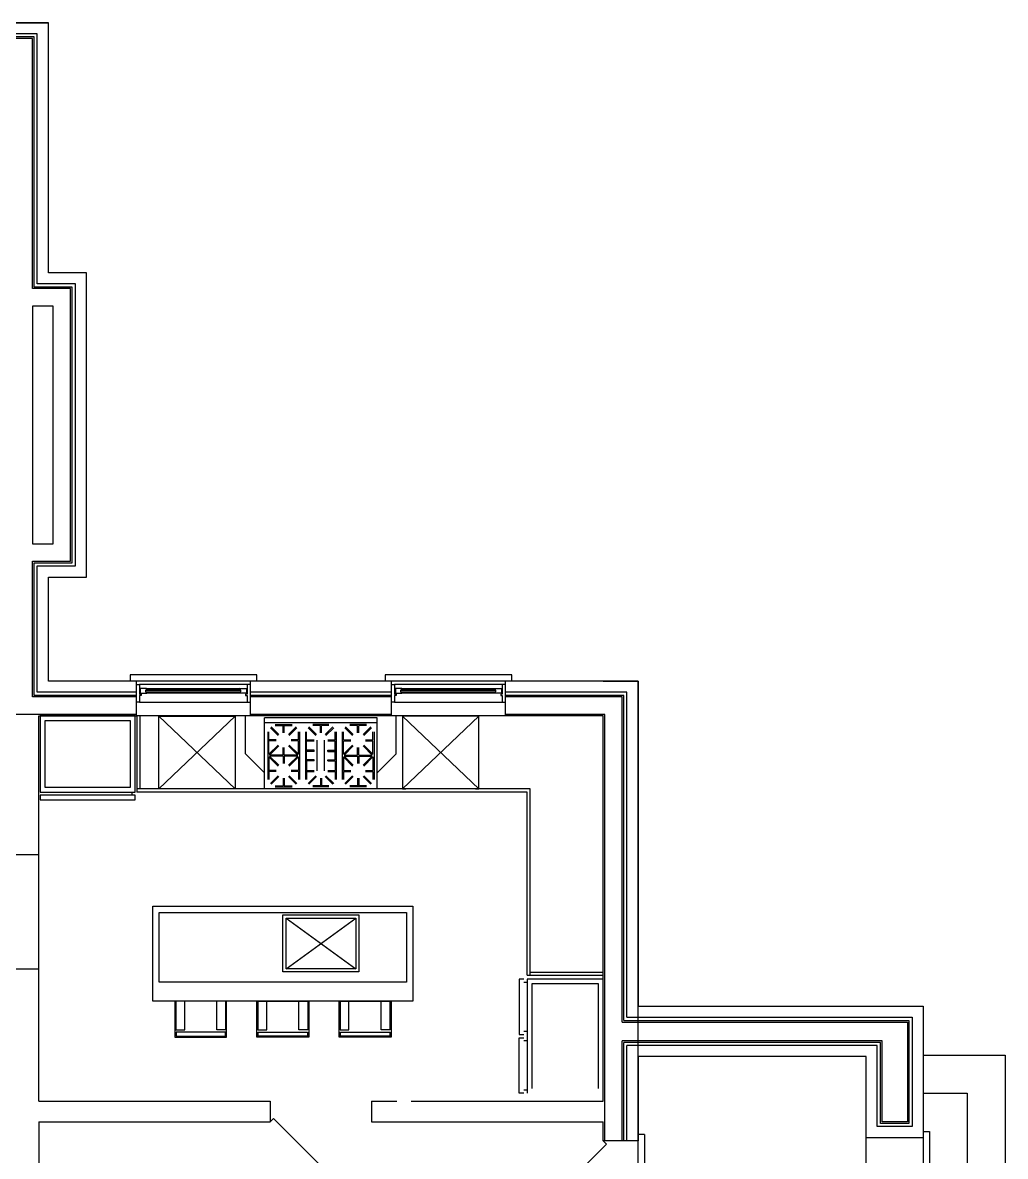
# Model space of a CAD drawing. Header units: metres. Extents: x -754 to 754, y 1 to 1180.
# Drawn here: x 443.9 to 754, y 618.1 to 975.8 of the extents above; entities that cross this region are included whole.
import ezdxf

# ---------------------------------------------------------------- set-up
doc = ezdxf.new("R2010")
doc.units = ezdxf.units.M

msp = doc.modelspace()

# ---------------------------------------------------------------- linework, layer by layer
at = {"layer": 'Defpoints', "elevation": 0.34}
msp.add_lwpolyline([(638.09, 513), (638.09, 665.5), (638.09, 768.08), (452, 768.08), (452, 800.91), (464, 800.91), (464, 896.91), (452, 896.91), (452, 975.83), (163, 975.83), (163, 937.08), (-163, 937.08), (-163, 975.83), (-452, 975.83)], dxfattribs=at)
at = {"layer": 'FP-Above'}
for p, q in [((449, 677.33, 0.34), (449, 713.33, 0.34)), ((728.09, 624, 0.34), (728.09, 550, 0.34))]:
    msp.add_line(p, q, dxfattribs=at)
at = {"layer": 'FP-Door'}
msp.add_line((710.09, 550, 0.34), (710.09, 624, 0.34), dxfattribs=at)
for points in [[(544.63, 606.41), (545.69, 607.47), (523.06, 630.1), (522, 629.04)], [(601.64, 597.59), (602.7, 596.53), (628.15, 621.98), (627.09, 623.04)]]:
    msp.add_lwpolyline(points, dxfattribs=at)
at = {"layer": 'FP-Fixture'}
for p, q in [((510.89, 757.04, 0.34), (486.89, 734.04, 0.34)), ((486.89, 757.04, 0.34), (510.89, 734.04, 0.34)), ((520.23, 734.08), (520.23, 756.52)), ((555.77, 756.52), (520.23, 756.52)), ((520.23, 755.03), (555.77, 755.03)), ((555.77, 734.08), (555.77, 756.52)), ((563.8, 757.04, 0.34), (587.8, 734.04, 0.34)), ((587.8, 757.04, 0.34), (563.8, 734.04, 0.34)), ((521.23, 752.08), (521.23, 737.06)), ((521.57, 749.58), (521.57, 752.08)), ((524.48, 750.94), (522.04, 753.37)), ((524.71, 751.18), (522.28, 753.61)), ((523.57, 754.42), (528.91, 754.42)), ((523.57, 754.08), (526.07, 754.08)), ((526.07, 751.74), (526.07, 754.08)), ((526.41, 751.74), (526.41, 754.08)), ((526.41, 754.08), (528.91, 754.08)), ((527.77, 751.18), (530.2, 753.61)), ((528.01, 750.94), (530.44, 753.37)), ((530.91, 749.58), (530.91, 752.08)), ((531.25, 752.08), (531.25, 737.06)), ((533.16, 752.08), (533.16, 737.06)), ((533.49, 749.58), (533.49, 752.08)), ((536.4, 750.94), (533.97, 753.37)), ((536.64, 751.18), (534.2, 753.61)), ((540.5, 754.42), (535.5, 754.42)), ((537.83, 754.08), (535.5, 754.08)), ((537.83, 751.74), (537.83, 754.08)), ((538.17, 751.74), (538.17, 754.08)), ((540.5, 754.08), (538.17, 754.08)), ((539.36, 751.18), (541.8, 753.61)), ((539.6, 750.94), (542.03, 753.37)), ((542.5, 749.58), (542.5, 752.08)), ((542.84, 752.08), (542.84, 737.06)), ((544.75, 752.08), (544.75, 737.06)), ((545.09, 749.58), (545.09, 752.08)), ((547.99, 750.94), (545.56, 753.37)), ((548.23, 751.18), (545.8, 753.61)), ((552.43, 754.42), (547.09, 754.42)), ((549.59, 754.08), (547.09, 754.08)), ((549.59, 751.74), (549.59, 754.08)), ((549.92, 751.74), (549.92, 754.08)), ((552.43, 754.08), (549.92, 754.08)), ((551.29, 751.18), (553.72, 753.61)), ((551.52, 750.94), (553.96, 753.37)), ((554.43, 749.58), (554.43, 752.08)), ((554.76, 752.08), (554.76, 737.06)), ((523.91, 749.58), (521.57, 749.58)), ((523.91, 749.24), (521.57, 749.24)), ((521.57, 744.97), (521.57, 749.24)), ((521.57, 744.97), (524.48, 747.88)), ((521.8, 744.74), (524.71, 747.64)), ((530.68, 744.74), (527.77, 747.64)), ((530.91, 744.97), (528.01, 747.88)), ((530.91, 749.58), (528.57, 749.58)), ((530.91, 749.24), (528.57, 749.24)), ((530.91, 744.97), (530.91, 749.24)), ((533.49, 749.58), (535.84, 749.58)), ((533.49, 743.24), (533.49, 749.24)), ((533.49, 749.24), (535.84, 749.24)), ((536.83, 739.73), (536.83, 749.41)), ((539.17, 739.73), (539.17, 749.41)), ((540.16, 749.58), (542.5, 749.58)), ((540.16, 749.24), (542.5, 749.24)), ((542.5, 743.24), (542.5, 749.24)), ((545.09, 749.58), (547.43, 749.58)), ((545.09, 744.97), (545.09, 749.24)), ((545.09, 749.24), (547.43, 749.24)), ((545.09, 744.97), (547.99, 747.88)), ((545.32, 744.74), (548.23, 747.64)), ((554.19, 744.74), (551.29, 747.64)), ((554.43, 744.97), (551.52, 747.88)), ((552.09, 749.58), (554.43, 749.58)), ((552.09, 749.24), (554.43, 749.24)), ((554.43, 744.97), (554.43, 749.24)), ((521.57, 744.17), (524.48, 741.26)), ((521.57, 744.17), (521.57, 739.9)), ((526.07, 744.74), (521.8, 744.74)), ((526.07, 744.4), (521.8, 744.4)), ((521.8, 744.4), (524.71, 741.5)), ((526.07, 744.74), (526.07, 747.08)), ((526.07, 744.4), (526.07, 742.06)), ((526.41, 744.74), (526.41, 747.08)), ((530.68, 744.74), (526.41, 744.74)), ((526.41, 744.4), (526.41, 742.06)), ((530.68, 744.4), (526.41, 744.4)), ((530.68, 744.4), (527.77, 741.5)), ((530.91, 744.17), (528.01, 741.26)), ((530.91, 744.17), (530.91, 739.9)), ((535.84, 746.24), (533.49, 746.24)), ((535.84, 745.91), (533.49, 745.91)), ((535.84, 745.91), (535.84, 746.24)), ((540.16, 745.91), (540.16, 746.24)), ((540.16, 746.24), (542.5, 746.24)), ((540.16, 745.91), (542.5, 745.91)), ((545.09, 744.17), (545.09, 739.9)), ((545.09, 744.17), (547.99, 741.26)), ((545.32, 744.74), (549.59, 744.74)), ((545.32, 744.4), (548.23, 741.5)), ((545.32, 744.4), (549.59, 744.4)), ((549.59, 744.74), (549.59, 747.08)), ((549.59, 744.4), (549.59, 742.06)), ((549.92, 744.74), (549.92, 747.08)), ((549.92, 744.74), (554.19, 744.74)), ((549.92, 744.4), (549.92, 742.06)), ((549.92, 744.4), (554.19, 744.4)), ((554.19, 744.4), (551.29, 741.5)), ((554.43, 744.17), (551.52, 741.26)), ((554.43, 744.17), (554.43, 739.9)), ((535.84, 743.24), (533.49, 743.24)), ((533.49, 742.9), (533.49, 739.9)), ((535.84, 742.9), (533.49, 742.9)), ((535.84, 742.9), (535.84, 743.24)), ((540.16, 742.9), (540.16, 743.24)), ((540.16, 743.24), (542.5, 743.24)), ((540.16, 742.9), (542.5, 742.9)), ((542.5, 742.9), (542.5, 739.9)), ((523.91, 739.9), (521.57, 739.9)), ((523.91, 739.56), (521.57, 739.56)), ((521.57, 739.56), (521.57, 737.06)), ((524.48, 738.2), (522.04, 735.77)), ((524.71, 737.97), (522.28, 735.53)), ((526.07, 737.4), (526.07, 735.06)), ((526.41, 737.4), (526.41, 735.06)), ((527.77, 737.97), (530.2, 735.53)), ((528.01, 738.2), (530.44, 735.77)), ((530.91, 739.9), (528.57, 739.9)), ((530.91, 739.56), (528.57, 739.56)), ((530.91, 739.56), (530.91, 737.06)), ((533.49, 739.9), (535.84, 739.9)), ((533.49, 739.56), (535.84, 739.56)), ((533.49, 739.56), (533.49, 737.06)), ((536.4, 738.2), (533.97, 735.77)), ((536.64, 737.97), (534.2, 735.53)), ((537.83, 737.4), (537.83, 735.06)), ((538.17, 737.4), (538.17, 735.06)), ((539.36, 737.97), (541.8, 735.53)), ((539.6, 738.2), (542.03, 735.77)), ((540.16, 739.9), (542.5, 739.9)), ((540.16, 739.56), (542.5, 739.56)), ((542.5, 739.56), (542.5, 737.06)), ((545.09, 739.9), (547.43, 739.9)), ((545.09, 739.56), (545.09, 737.06)), ((545.09, 739.56), (547.43, 739.56)), ((547.99, 738.2), (545.56, 735.77)), ((548.23, 737.97), (545.8, 735.53)), ((549.59, 737.4), (549.59, 735.06)), ((549.92, 737.4), (549.92, 735.06)), ((551.29, 737.97), (553.72, 735.53)), ((551.52, 738.2), (553.96, 735.77)), ((552.09, 739.9), (554.43, 739.9)), ((552.09, 739.56), (554.43, 739.56)), ((554.43, 739.56), (554.43, 737.06)), ((555.77, 734.08), (520.23, 734.08)), ((523.57, 735.06), (526.07, 735.06)), ((523.57, 734.73), (528.91, 734.73)), ((526.41, 735.06), (528.91, 735.06)), ((537.83, 735.06), (535.5, 735.06)), ((540.5, 734.73), (535.5, 734.73)), ((540.5, 735.06), (538.17, 735.06)), ((549.59, 735.06), (547.09, 735.06)), ((552.43, 734.73), (547.09, 734.73)), ((552.43, 735.06), (549.92, 735.06)), ((478.38, 733.08, 1.67), (478.38, 732.08, 1.67))]:
    msp.add_line(p, q, dxfattribs=at)
at = {"layer": 'FP-Fixture', "elevation": 0.34}
for points in [[(479.38, 757.08), (449.38, 757.08), (449.38, 733.08), (479.38, 733.08)], [(477.88, 755.58), (450.88, 755.58), (450.88, 734.58), (477.88, 734.58)], [(449.38, 732.08), (449.38, 730.58), (479.38, 730.58), (479.38, 732.08)]]:
    msp.add_lwpolyline(points, close=True, dxfattribs=at)
at = {"layer": 'FP-Fixture'}
for points in [[(487.89, 734.04), (486.89, 734.04), (486.89, 757.04), (510.89, 757.04), (510.89, 734.04), (509.89, 734.04)], [(586.8, 734.04), (587.8, 734.04), (587.8, 757.04), (563.8, 757.04), (563.8, 734.04), (564.8, 734.04)]]:
    msp.add_lwpolyline(points, dxfattribs=at)
at = {"layer": 'FP-Furniture'}
for p, q in [((527, 693.31, 0.34), (549, 677.31, 0.34)), ((527, 677.31, 0.34), (549, 693.31, 0.34))]:
    msp.add_line(p, q, dxfattribs=at)
for points in [[(526, 694.31), (550, 694.31), (550, 676.31), (526, 676.31)], [(527, 693.31), (549, 693.31), (549, 677.31), (527, 677.31)]]:
    msp.add_lwpolyline(points, close=True, dxfattribs=at)
at = {"layer": 'FP-Furniture', "color": 8, "elevation": 0.34}
for points in [[(508.23, 667.07), (491.86, 667.07), (491.86, 655.73), (508.23, 655.73)], [(517.81, 667.07), (534.18, 667.07), (534.18, 655.73), (517.81, 655.73)], [(543.76, 667.07), (560.13, 667.07), (560.13, 655.73), (543.76, 655.73)], [(507.87, 657.32), (492.29, 657.32), (492.29, 656.08), (507.87, 656.08)], [(518.18, 657.32), (533.75, 657.32), (533.75, 656.08), (518.18, 656.08)], [(544.13, 657.32), (559.7, 657.32), (559.7, 656.08), (544.13, 656.08)]]:
    msp.add_lwpolyline(points, close=True, dxfattribs=at)
for points in [[(492.22, 667.07), (492.22, 657.99), (495.02, 657.99), (495.02, 667.07)], [(507.94, 667.07), (507.94, 657.99), (505.14, 657.99), (505.14, 667.07)], [(518.1, 667.07), (518.1, 657.99), (520.9, 657.99), (520.9, 667.07)], [(533.83, 667.07), (533.83, 657.99), (531.03, 657.99), (531.03, 667.07)], [(544.05, 667.07), (544.05, 657.99), (546.85, 657.99), (546.85, 667.07)], [(559.78, 667.07), (559.78, 657.99), (556.98, 657.99), (556.98, 667.07)]]:
    msp.add_lwpolyline(points, dxfattribs=at)
at = {"layer": 'FP-Mill'}
for p, q in [((514.23, 745.08, 0.34), (514.23, 757.08, 0.34)), ((561.77, 745.08, 0.34), (561.77, 757.08, 0.34)), ((520.23, 739.08, 0.34), (514.23, 745.08, 0.34)), ((561.77, 745.08, 0.34), (555.77, 739.08, 0.34)), ((604.09, 734.08, 0.34), (479.89, 734.08, -0.01))]:
    msp.add_line(p, q, dxfattribs=at)
at = {"layer": 'FP-Mill', "elevation": -0.31}
msp.add_lwpolyline([(556.25, 757.08), (556.25, 757.08)], dxfattribs=at)
at = {"layer": 'FP-Mill'}
msp.add_lwpolyline([(604.08, 675.26), (604.09, 734.08)], dxfattribs=at)
at = {"layer": 'FP-Mill', "elevation": 0.34}
msp.add_lwpolyline([(487, 695.07), (565, 695.07), (565, 673.07), (487, 673.07)], close=True, dxfattribs=at)
at = {"layer": 'FP-Proposed Wall'}
for p, q in [((421.5, 975.83, 0.34), (452, 975.83, 0.34)), ((452, 896.91, 0.34), (452, 975.83, 0.34)), ((452, 768.08, 0.34), (452, 800.91, 0.34)), ((479.75, 768.08, 0.34), (452, 768.08, 0.34)), ((479.75, 757.08, 0.34), (479.75, 768.08, 0.34)), ((515.75, 757.08, 0.34), (515.75, 768.08, 0.34)), ((560.25, 768.08, 0.34), (515.75, 768.08, 0.34)), ((560.25, 757.08, 0.34), (560.25, 768.08, 0.34)), ((596.25, 757.08, 0.34), (596.25, 768.08, 0.34)), ((627.09, 768.08, 0.34), (596.25, 768.08, 0.34)), ((627.09, 768.08, 0.34), (638.09, 768.08, 0.34)), ((638.09, 768.08, 0.34), (638.09, 665.5, 0.34)), ((449, 713.33, 0.34), (449, 757.08, 0.34)), ((449, 757.08, 0.34), (479.75, 757.08, 0.34)), ((560.25, 757.08, 0.34), (515.75, 757.08, 0.34)), ((627.09, 757.08, 0.34), (596.25, 757.08, 0.34)), ((627.09, 635.56, 0.34), (627.09, 757.08, 0.34)), ((441, 713.33, 0.34), (449, 713.33, 0.34)), ((441, 677.33, 0.34), (449, 677.33, 0.34)), ((449, 635.55, 0.34), (449, 677.33, 0.34)), ((603.09, 673.02), (602.09, 673.02)), ((603.09, 657.52), (602.09, 657.52)), ((603.09, 654.52), (602.09, 654.52)), ((638.09, 649.58, 0.34), (638.09, 623.04, 0.34)), ((603.09, 639.02), (602.09, 639.02)), ((449, 635.55, 0.34), (522, 635.55, 0.34)), ((522, 635.55, 0.34), (522, 629.04, 0.34)), ((554, 635.56, 0.34), (554, 629.04, 0.34)), ((554, 635.56, 0.34), (562, 635.56, 0.34)), ((566.5, 635.56, 0.34), (627.09, 635.56, 0.34)), ((449, 629.04, 0.34), (449, 605, 0.34)), ((449, 629.04, 0.34), (522, 629.04, 0.34)), ((554, 629.04, 0.34), (627.09, 629.04, 0.34)), ((627.09, 623.04, 0.34), (627.09, 629.04, 0.34)), ((638.09, 623.04, 0.34), (627.09, 623.04, 0.34))]:
    msp.add_line(p, q, dxfattribs=at)
at = {"layer": 'FP-Proposed Wall', "elevation": 0.34}
for points in [[(452, 800.91), (464, 800.91), (464, 896.91), (452, 896.91)], [(638.09, 665.5), (728.09, 665.5), (728.09, 624), (710.09, 624), (710.09, 649.58), (638.09, 649.58)]]:
    msp.add_lwpolyline(points, dxfattribs=at)
at = {"layer": 'FP-Proposed Wall'}
for points in [[(602.09, 674.02), (600.59, 674.02), (600.59, 656.52), (602.09, 656.52)], [(627.09, 638.02), (627.09, 674.02), (603.09, 674.02), (603.09, 638.02)], [(625.59, 639.52), (625.59, 672.52), (604.59, 672.52), (604.59, 639.52)], [(602.09, 638.02), (600.59, 638.02), (600.59, 655.52), (602.09, 655.52)]]:
    msp.add_lwpolyline(points, dxfattribs=at)
at = {"layer": 'FP-Stair'}
for points, elevation in [([(728, 650.04), (754, 650.04), (754, 524.04), (728, 524.04)], 0.34), ([(728, 638.04), (742, 638.04), (742, 536.04), (728, 536.04)], 0.34), ([(640.09, 625.04), (640.09, 548.91), (638.09, 548.91)], 1.51), ([(640.09, 625.04), (638.09, 625.04)], -0.49)]:
    msp.add_lwpolyline(points, dxfattribs=dict(at, elevation=elevation))
msp.add_lwpolyline([(728.09, 626), (730.09, 626), (730.09, 548), (728.09, 548)], dxfattribs=at)
at = {"layer": 'FP-Wall Detail'}
for p, q in [((479.89, 757.08, -0.31), (479.89, 733.08)), ((480.89, 757.08, -0.31), (480.89, 734.08, -0.01)), ((604.09, 676.27), (627.09, 676.26, 0.34)), ((603.08, 675.26), (627.09, 675.26, 0.34))]:
    msp.add_line(p, q, dxfattribs=at)
for points, elevation in [([(447, 891.91), (447, 970.83), (416.5, 970.83)], 0.34), ([(447.5, 892.41), (447.5, 971.33), (417, 971.33)], 0.34), ([(448.5, 893.41), (448.5, 972.33), (418, 972.33)], 0.34), ([(479.75, 757.58), (441.5, 757.58), (441.5, 932.08)], 0.34), ([(447, 805.91), (459, 805.91), (459, 891.91), (447, 891.91)], 0.34), ([(447.5, 805.41), (459.5, 805.41), (459.5, 892.41), (447.5, 892.41)], 0.34), ([(448.5, 804.41), (460.5, 804.41), (460.5, 893.41), (448.5, 893.41)], 0.34), ([(447, 811.41), (453.5, 811.41), (453.5, 886.41), (447, 886.41)], 0.34), ([(447, 886.41), (447, 811.41)], 0.34), ([(479.75, 763.08), (447, 763.08), (447, 805.91)], 0.34), ([(479.75, 763.58), (447.5, 763.58), (447.5, 805.43)], 0.34), ([(479.75, 764.58), (448.5, 764.58), (448.5, 804.41)], 0.34), ([(560.25, 764.58), (515.75, 764.58)], 0.34), ([(560.25, 763.58), (515.75, 763.58)], 0.34), ([(560.25, 763.08), (515.75, 763.08)], 0.34), ([(634.59, 662), (634.59, 764.58), (596.25, 764.58)], 0.34), ([(633.59, 661), (633.59, 763.58), (596.25, 763.58)], 0.34), ([(633.09, 660.5), (633.09, 763.08), (596.25, 763.08)], 0.34), ([(560.25, 757.58), (515.75, 757.58)], 0.34), ([(557.25, 757.08), (557.25, 757.08)], -0.31), ([(627.59, 623.04), (627.59, 757.58), (596.25, 757.58)], 0.34), ([(634.59, 662), (724.59, 662), (724.59, 627.5), (713.59, 627.5), (713.59, 653.08), (634.59, 653.08)], 0.34), ([(633.09, 660.5), (723.09, 660.5), (723.09, 629), (715.09, 629), (715.09, 654.58), (633.09, 654.58)], 0.34), ([(633.59, 661), (723.59, 661), (723.59, 628.5), (714.59, 628.5), (714.59, 654.08), (633.59, 654.08)], 0.34), ([(633.09, 623.04), (633.09, 654.58)], 0.34), ([(633.59, 623.04), (633.59, 654.08)], 0.34), ([(634.59, 623.04), (634.59, 653.08)], 0.34)]:
    msp.add_lwpolyline(points, dxfattribs=dict(at, elevation=elevation))
for points in [[(603.09, 733.08), (479.89, 733.08)], [(603.08, 675.26), (603.09, 733.08)]]:
    msp.add_lwpolyline(points, dxfattribs=at)
at = {"layer": 'FP-Wall Detail', "elevation": 0.34}
msp.add_lwpolyline([(485, 697.07), (567, 697.07), (567, 667.07), (485, 667.07)], close=True, dxfattribs=at)
at = {"layer": 'FP-Wall Tag', "elevation": 0.34}
msp.add_lwpolyline([(627.09, 623.04), (627.09, 623.04)], dxfattribs=at)
at = {"layer": 'FP-Window'}
for p, q in [((477.75, 770.08), (477.75, 768.08)), ((517.75, 770.08), (477.75, 770.08)), ((517.75, 768.08), (517.75, 770.08)), ((558.25, 770.08), (558.25, 768.08)), ((598.25, 770.08), (558.25, 770.08)), ((598.25, 768.08), (598.25, 770.08)), ((514.75, 766.98), (480.75, 766.98)), ((483, 765.73), (512.5, 765.73)), ((483, 765.73), (483.25, 765.48)), ((512.5, 765.73), (512.25, 765.48)), ((595.25, 766.98), (561.25, 766.98)), ((563.5, 765.73), (593, 765.73)), ((563.5, 765.73), (563.75, 765.48)), ((593, 765.73), (592.75, 765.48)), ((482.75, 764.73), (482.75, 765.23)), ((483, 764.23), (483.25, 764.48)), ((512.5, 764.23), (483, 764.23)), ((483.25, 765.48), (483.25, 765.35)), ((483.25, 764.6), (483.25, 764.48)), ((512.25, 765.48), (512.25, 765.35)), ((512.25, 764.6), (512.25, 764.48)), ((512.5, 764.23), (512.25, 764.48)), ((512.75, 764.73), (512.75, 765.23)), ((563.25, 764.73), (563.25, 765.23)), ((563.5, 764.23), (563.75, 764.48)), ((593, 764.23), (563.5, 764.23)), ((563.75, 765.48), (563.75, 765.35)), ((563.75, 764.6), (563.75, 764.48)), ((592.75, 765.48), (592.75, 765.35)), ((592.75, 764.6), (592.75, 764.48)), ((593, 764.23), (592.75, 764.48)), ((593.25, 764.73), (593.25, 765.23)), ((480.75, 761.48), (514.75, 761.48)), ((561.25, 761.48), (595.25, 761.48)), ((515.75, 757.08), (479.75, 757.08)), ((479.75, 757.08), (479.75, 757.08)), ((596.25, 757.08), (560.25, 757.08)), ((560.25, 757.08), (560.25, 757.08))]:
    msp.add_line(p, q, dxfattribs=at)
for points in [[(479.75, 766.98), (480.75, 766.98), (480.75, 763.98), (481.25, 763.98), (481.25, 763.48), (480.75, 763.48), (480.75, 761.48), (479.75, 761.48), (479.75, 766.98)], [(483, 765.73), (481, 765.73), (481, 764.23), (483, 764.23)], [(512.5, 765.73), (514.5, 765.73), (514.5, 764.23), (512.5, 764.23)], [(515.75, 766.98), (514.75, 766.98), (514.75, 763.98), (514.25, 763.98), (514.25, 763.48), (514.75, 763.48), (514.75, 761.48), (515.75, 761.48), (515.75, 766.98)], [(560.25, 766.98), (561.25, 766.98), (561.25, 763.98), (561.75, 763.98), (561.75, 763.48), (561.25, 763.48), (561.25, 761.48), (560.25, 761.48), (560.25, 766.98)], [(563.5, 765.73), (561.5, 765.73), (561.5, 764.23), (563.5, 764.23)], [(593, 765.73), (595, 765.73), (595, 764.23), (593, 764.23)], [(596.25, 766.98), (595.25, 766.98), (595.25, 763.98), (594.75, 763.98), (594.75, 763.48), (595.25, 763.48), (595.25, 761.48), (596.25, 761.48), (596.25, 766.98)], [(512.75, 765.35), (482.75, 765.35), (482.75, 765.23), (512.75, 765.23)], [(512.75, 764.6), (482.75, 764.6), (482.75, 764.73), (512.75, 764.73)], [(593.25, 765.35), (563.25, 765.35), (563.25, 765.23), (593.25, 765.23)], [(593.25, 764.6), (563.25, 764.6), (563.25, 764.73), (593.25, 764.73)]]:
    msp.add_lwpolyline(points, dxfattribs=at)

doc.saveas('drawing.dxf')
